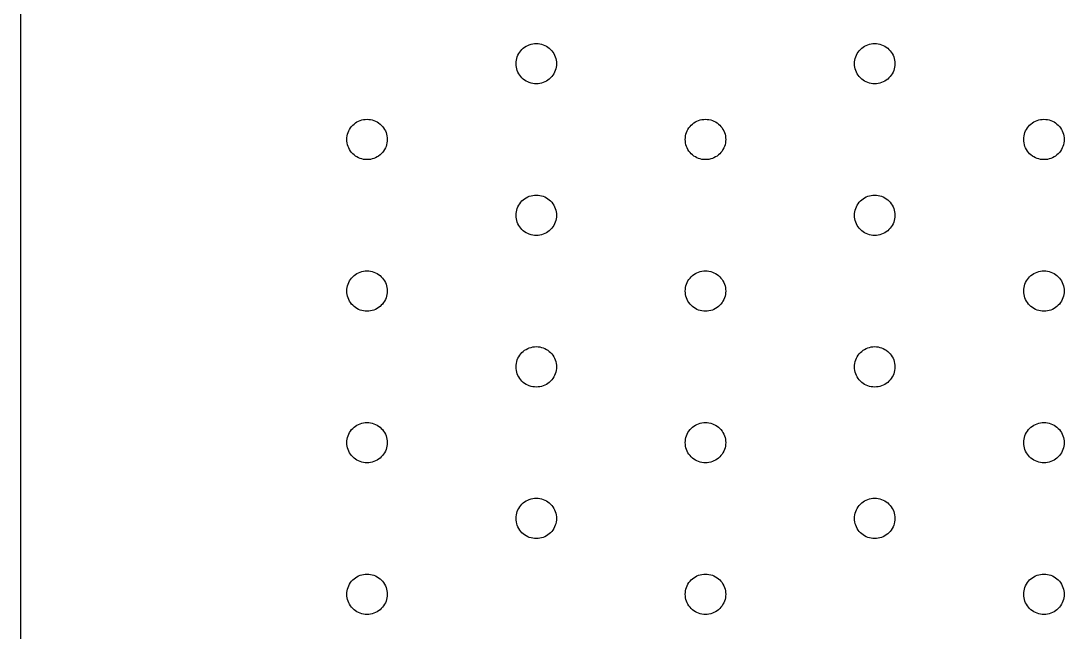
# Model space of a CAD drawing. Header units: millimetres. Extents: x 0 to 2030, y -1000001 to 1599.
# Drawn here: x 1522 to 1739, y 663.8 to 790.9 of the extents above; entities that cross this region are included whole.
import ezdxf

# ---------------------------------------------------------------- set-up
doc = ezdxf.new("R2010")
doc.units = ezdxf.units.MM
doc.layers.add('DRAWING', color=7, linetype='Continuous')

msp = doc.modelspace()

# ---------------------------------------------------------------- linework, layer by layer
at = {"layer": 'DRAWING', "linetype": 'CONTINUOUS', "true_color": 0x111111}
msp.add_line((1522, 500), (1522, 930), dxfattribs=at)
for points in [[(1633.4, 782), (1633.38, 781.63), (1633.34, 781.27), (1633.26, 780.91), (1633.15, 780.56), (1633.01, 780.23), (1632.84, 779.9), (1632.64, 779.59), (1632.42, 779.3), (1632.17, 779.03), (1631.9, 778.78), (1631.61, 778.56), (1631.3, 778.36), (1630.97, 778.19), (1630.64, 778.05), (1630.29, 777.94), (1629.93, 777.86), (1629.57, 777.82), (1629.2, 777.8), (1628.83, 777.82), (1628.47, 777.86), (1628.11, 777.94), (1627.76, 778.05), (1627.43, 778.19), (1627.1, 778.36), (1626.79, 778.56), (1626.5, 778.78), (1626.23, 779.03), (1625.98, 779.3), (1625.76, 779.59), (1625.56, 779.9), (1625.39, 780.23), (1625.25, 780.56), (1625.14, 780.91), (1625.06, 781.27), (1625.02, 781.63), (1625, 782), (1625.02, 782.37), (1625.06, 782.73), (1625.14, 783.09), (1625.25, 783.44), (1625.39, 783.77), (1625.56, 784.1), (1625.76, 784.41), (1625.98, 784.7), (1626.23, 784.97), (1626.5, 785.22), (1626.79, 785.44), (1627.1, 785.64), (1627.43, 785.81), (1627.76, 785.95), (1628.11, 786.06), (1628.47, 786.14), (1628.83, 786.18), (1629.2, 786.2), (1629.57, 786.18), (1629.93, 786.14), (1630.29, 786.06), (1630.64, 785.95), (1630.97, 785.81), (1631.3, 785.64), (1631.61, 785.44), (1631.9, 785.22), (1632.17, 784.97), (1632.42, 784.7), (1632.64, 784.41), (1632.84, 784.1), (1633.01, 783.77), (1633.15, 783.44), (1633.26, 783.09), (1633.34, 782.73), (1633.38, 782.37), (1633.4, 782)], [(1703.8, 782), (1703.78, 781.63), (1703.74, 781.27), (1703.66, 780.91), (1703.55, 780.56), (1703.41, 780.23), (1703.24, 779.9), (1703.04, 779.59), (1702.82, 779.3), (1702.57, 779.03), (1702.3, 778.78), (1702.01, 778.56), (1701.7, 778.36), (1701.37, 778.19), (1701.04, 778.05), (1700.69, 777.94), (1700.33, 777.86), (1699.97, 777.82), (1699.6, 777.8), (1699.23, 777.82), (1698.87, 777.86), (1698.51, 777.94), (1698.16, 778.05), (1697.83, 778.19), (1697.5, 778.36), (1697.19, 778.56), (1696.9, 778.78), (1696.63, 779.03), (1696.38, 779.3), (1696.16, 779.59), (1695.96, 779.9), (1695.79, 780.23), (1695.65, 780.56), (1695.54, 780.91), (1695.46, 781.27), (1695.42, 781.63), (1695.4, 782), (1695.42, 782.37), (1695.46, 782.73), (1695.54, 783.09), (1695.65, 783.44), (1695.79, 783.77), (1695.96, 784.1), (1696.16, 784.41), (1696.38, 784.7), (1696.63, 784.97), (1696.9, 785.22), (1697.19, 785.44), (1697.5, 785.64), (1697.83, 785.81), (1698.16, 785.95), (1698.51, 786.06), (1698.87, 786.14), (1699.23, 786.18), (1699.6, 786.2), (1699.97, 786.18), (1700.33, 786.14), (1700.69, 786.06), (1701.04, 785.95), (1701.37, 785.81), (1701.7, 785.64), (1702.01, 785.44), (1702.3, 785.22), (1702.57, 784.97), (1702.82, 784.7), (1703.04, 784.41), (1703.24, 784.1), (1703.41, 783.77), (1703.55, 783.44), (1703.66, 783.09), (1703.74, 782.73), (1703.78, 782.37), (1703.8, 782)], [(1598.2, 766.24), (1598.18, 765.87), (1598.14, 765.51), (1598.06, 765.15), (1597.95, 764.8), (1597.81, 764.46), (1597.64, 764.14), (1597.44, 763.83), (1597.22, 763.54), (1596.97, 763.27), (1596.7, 763.02), (1596.41, 762.79), (1596.1, 762.6), (1595.77, 762.43), (1595.44, 762.29), (1595.09, 762.18), (1594.73, 762.1), (1594.37, 762.05), (1594, 762.04), (1593.63, 762.05), (1593.27, 762.1), (1592.91, 762.18), (1592.56, 762.29), (1592.23, 762.43), (1591.9, 762.6), (1591.59, 762.79), (1591.3, 763.02), (1591.03, 763.27), (1590.78, 763.54), (1590.56, 763.83), (1590.36, 764.14), (1590.19, 764.46), (1590.05, 764.8), (1589.94, 765.15), (1589.86, 765.51), (1589.82, 765.87), (1589.8, 766.24), (1589.82, 766.6), (1589.86, 766.96), (1589.94, 767.32), (1590.05, 767.67), (1590.19, 768.01), (1590.36, 768.34), (1590.56, 768.64), (1590.78, 768.94), (1591.03, 769.21), (1591.3, 769.45), (1591.59, 769.68), (1591.9, 769.87), (1592.23, 770.04), (1592.56, 770.18), (1592.91, 770.29), (1593.27, 770.37), (1593.63, 770.42), (1594, 770.44), (1594.37, 770.42), (1594.73, 770.37), (1595.09, 770.29), (1595.44, 770.18), (1595.77, 770.04), (1596.1, 769.87), (1596.41, 769.68), (1596.7, 769.45), (1596.97, 769.21), (1597.22, 768.94), (1597.44, 768.64), (1597.64, 768.34), (1597.81, 768.01), (1597.95, 767.67), (1598.06, 767.32), (1598.14, 766.96), (1598.18, 766.6), (1598.2, 766.24)], [(1668.6, 766.24), (1668.58, 765.87), (1668.54, 765.51), (1668.46, 765.15), (1668.35, 764.8), (1668.21, 764.46), (1668.04, 764.14), (1667.84, 763.83), (1667.62, 763.54), (1667.37, 763.27), (1667.1, 763.02), (1666.81, 762.79), (1666.5, 762.6), (1666.17, 762.43), (1665.84, 762.29), (1665.49, 762.18), (1665.13, 762.1), (1664.77, 762.05), (1664.4, 762.04), (1664.03, 762.05), (1663.67, 762.1), (1663.31, 762.18), (1662.96, 762.29), (1662.63, 762.43), (1662.3, 762.6), (1661.99, 762.79), (1661.7, 763.02), (1661.43, 763.27), (1661.18, 763.54), (1660.96, 763.83), (1660.76, 764.14), (1660.59, 764.46), (1660.45, 764.8), (1660.34, 765.15), (1660.26, 765.51), (1660.22, 765.87), (1660.2, 766.24), (1660.22, 766.6), (1660.26, 766.96), (1660.34, 767.32), (1660.45, 767.67), (1660.59, 768.01), (1660.76, 768.34), (1660.96, 768.64), (1661.18, 768.94), (1661.43, 769.21), (1661.7, 769.45), (1661.99, 769.68), (1662.3, 769.87), (1662.63, 770.04), (1662.96, 770.18), (1663.31, 770.29), (1663.67, 770.37), (1664.03, 770.42), (1664.4, 770.44), (1664.77, 770.42), (1665.13, 770.37), (1665.49, 770.29), (1665.84, 770.18), (1666.17, 770.04), (1666.5, 769.87), (1666.81, 769.68), (1667.1, 769.45), (1667.37, 769.21), (1667.62, 768.94), (1667.84, 768.64), (1668.04, 768.34), (1668.21, 768.01), (1668.35, 767.67), (1668.46, 767.32), (1668.54, 766.96), (1668.58, 766.6), (1668.6, 766.24)], [(1739, 766.24), (1738.98, 765.87), (1738.94, 765.51), (1738.86, 765.15), (1738.75, 764.8), (1738.61, 764.46), (1738.44, 764.14), (1738.24, 763.83), (1738.02, 763.54), (1737.77, 763.27), (1737.5, 763.02), (1737.21, 762.79), (1736.9, 762.6), (1736.57, 762.43), (1736.24, 762.29), (1735.89, 762.18), (1735.53, 762.1), (1735.17, 762.05), (1734.8, 762.04), (1734.43, 762.05), (1734.07, 762.1), (1733.71, 762.18), (1733.36, 762.29), (1733.03, 762.43), (1732.7, 762.6), (1732.39, 762.79), (1732.1, 763.02), (1731.83, 763.27), (1731.58, 763.54), (1731.36, 763.83), (1731.16, 764.14), (1730.99, 764.46), (1730.85, 764.8), (1730.74, 765.15), (1730.66, 765.51), (1730.62, 765.87), (1730.6, 766.24), (1730.62, 766.6), (1730.66, 766.96), (1730.74, 767.32), (1730.85, 767.67), (1730.99, 768.01), (1731.16, 768.34), (1731.36, 768.64), (1731.58, 768.94), (1731.83, 769.21), (1732.1, 769.45), (1732.39, 769.68), (1732.7, 769.87), (1733.03, 770.04), (1733.36, 770.18), (1733.71, 770.29), (1734.07, 770.37), (1734.43, 770.42), (1734.8, 770.44), (1735.17, 770.42), (1735.53, 770.37), (1735.89, 770.29), (1736.24, 770.18), (1736.57, 770.04), (1736.9, 769.87), (1737.21, 769.68), (1737.5, 769.45), (1737.77, 769.21), (1738.02, 768.94), (1738.24, 768.64), (1738.44, 768.34), (1738.61, 768.01), (1738.75, 767.67), (1738.86, 767.32), (1738.94, 766.96), (1738.98, 766.6), (1739, 766.24)], [(1633.4, 750.47), (1633.38, 750.1), (1633.34, 749.74), (1633.26, 749.38), (1633.15, 749.03), (1633.01, 748.7), (1632.84, 748.37), (1632.64, 748.06), (1632.42, 747.77), (1632.17, 747.5), (1631.9, 747.25), (1631.61, 747.03), (1631.3, 746.83), (1630.97, 746.66), (1630.64, 746.52), (1630.29, 746.41), (1629.93, 746.33), (1629.57, 746.29), (1629.2, 746.27), (1628.83, 746.29), (1628.47, 746.33), (1628.11, 746.41), (1627.76, 746.52), (1627.43, 746.66), (1627.1, 746.83), (1626.79, 747.03), (1626.5, 747.25), (1626.23, 747.5), (1625.98, 747.77), (1625.76, 748.06), (1625.56, 748.37), (1625.39, 748.7), (1625.25, 749.03), (1625.14, 749.38), (1625.06, 749.74), (1625.02, 750.1), (1625, 750.47), (1625.02, 750.84), (1625.06, 751.2), (1625.14, 751.56), (1625.25, 751.91), (1625.39, 752.25), (1625.56, 752.57), (1625.76, 752.88), (1625.98, 753.17), (1626.23, 753.44), (1626.5, 753.69), (1626.79, 753.91), (1627.1, 754.11), (1627.43, 754.28), (1627.76, 754.42), (1628.11, 754.53), (1628.47, 754.61), (1628.83, 754.65), (1629.2, 754.67), (1629.57, 754.65), (1629.93, 754.61), (1630.29, 754.53), (1630.64, 754.42), (1630.97, 754.28), (1631.3, 754.11), (1631.61, 753.91), (1631.9, 753.69), (1632.17, 753.44), (1632.42, 753.17), (1632.64, 752.88), (1632.84, 752.57), (1633.01, 752.25), (1633.15, 751.91), (1633.26, 751.56), (1633.34, 751.2), (1633.38, 750.84), (1633.4, 750.47)], [(1703.8, 750.47), (1703.78, 750.1), (1703.74, 749.74), (1703.66, 749.38), (1703.55, 749.03), (1703.41, 748.7), (1703.24, 748.37), (1703.04, 748.06), (1702.82, 747.77), (1702.57, 747.5), (1702.3, 747.25), (1702.01, 747.03), (1701.7, 746.83), (1701.37, 746.66), (1701.04, 746.52), (1700.69, 746.41), (1700.33, 746.33), (1699.97, 746.29), (1699.6, 746.27), (1699.23, 746.29), (1698.87, 746.33), (1698.51, 746.41), (1698.16, 746.52), (1697.83, 746.66), (1697.5, 746.83), (1697.19, 747.03), (1696.9, 747.25), (1696.63, 747.5), (1696.38, 747.77), (1696.16, 748.06), (1695.96, 748.37), (1695.79, 748.7), (1695.65, 749.03), (1695.54, 749.38), (1695.46, 749.74), (1695.42, 750.1), (1695.4, 750.47), (1695.42, 750.84), (1695.46, 751.2), (1695.54, 751.56), (1695.65, 751.91), (1695.79, 752.25), (1695.96, 752.57), (1696.16, 752.88), (1696.38, 753.17), (1696.63, 753.44), (1696.9, 753.69), (1697.19, 753.91), (1697.5, 754.11), (1697.83, 754.28), (1698.16, 754.42), (1698.51, 754.53), (1698.87, 754.61), (1699.23, 754.65), (1699.6, 754.67), (1699.97, 754.65), (1700.33, 754.61), (1700.69, 754.53), (1701.04, 754.42), (1701.37, 754.28), (1701.7, 754.11), (1702.01, 753.91), (1702.3, 753.69), (1702.57, 753.44), (1702.82, 753.17), (1703.04, 752.88), (1703.24, 752.57), (1703.41, 752.25), (1703.55, 751.91), (1703.66, 751.56), (1703.74, 751.2), (1703.78, 750.84), (1703.8, 750.47)], [(1598.2, 734.71), (1598.18, 734.34), (1598.14, 733.98), (1598.06, 733.62), (1597.95, 733.27), (1597.81, 732.93), (1597.64, 732.61), (1597.44, 732.3), (1597.22, 732.01), (1596.97, 731.74), (1596.7, 731.49), (1596.41, 731.27), (1596.1, 731.07), (1595.77, 730.9), (1595.44, 730.76), (1595.09, 730.65), (1594.73, 730.57), (1594.37, 730.52), (1594, 730.51), (1593.63, 730.52), (1593.27, 730.57), (1592.91, 730.65), (1592.56, 730.76), (1592.23, 730.9), (1591.9, 731.07), (1591.59, 731.27), (1591.3, 731.49), (1591.03, 731.74), (1590.78, 732.01), (1590.56, 732.3), (1590.36, 732.61), (1590.19, 732.93), (1590.05, 733.27), (1589.94, 733.62), (1589.86, 733.98), (1589.82, 734.34), (1589.8, 734.71), (1589.82, 735.07), (1589.86, 735.44), (1589.94, 735.79), (1590.05, 736.14), (1590.19, 736.48), (1590.36, 736.81), (1590.56, 737.11), (1590.78, 737.41), (1591.03, 737.68), (1591.3, 737.92), (1591.59, 738.15), (1591.9, 738.34), (1592.23, 738.51), (1592.56, 738.65), (1592.91, 738.76), (1593.27, 738.84), (1593.63, 738.89), (1594, 738.91), (1594.37, 738.89), (1594.73, 738.84), (1595.09, 738.76), (1595.44, 738.65), (1595.77, 738.51), (1596.1, 738.34), (1596.41, 738.15), (1596.7, 737.92), (1596.97, 737.68), (1597.22, 737.41), (1597.44, 737.11), (1597.64, 736.81), (1597.81, 736.48), (1597.95, 736.14), (1598.06, 735.79), (1598.14, 735.44), (1598.18, 735.07), (1598.2, 734.71)], [(1668.6, 734.71), (1668.58, 734.34), (1668.54, 733.98), (1668.46, 733.62), (1668.35, 733.27), (1668.21, 732.93), (1668.04, 732.61), (1667.84, 732.3), (1667.62, 732.01), (1667.37, 731.74), (1667.1, 731.49), (1666.81, 731.27), (1666.5, 731.07), (1666.17, 730.9), (1665.84, 730.76), (1665.49, 730.65), (1665.13, 730.57), (1664.77, 730.52), (1664.4, 730.51), (1664.03, 730.52), (1663.67, 730.57), (1663.31, 730.65), (1662.96, 730.76), (1662.63, 730.9), (1662.3, 731.07), (1661.99, 731.27), (1661.7, 731.49), (1661.43, 731.74), (1661.18, 732.01), (1660.96, 732.3), (1660.76, 732.61), (1660.59, 732.93), (1660.45, 733.27), (1660.34, 733.62), (1660.26, 733.98), (1660.22, 734.34), (1660.2, 734.71), (1660.22, 735.07), (1660.26, 735.44), (1660.34, 735.79), (1660.45, 736.14), (1660.59, 736.48), (1660.76, 736.81), (1660.96, 737.11), (1661.18, 737.41), (1661.43, 737.68), (1661.7, 737.92), (1661.99, 738.15), (1662.3, 738.34), (1662.63, 738.51), (1662.96, 738.65), (1663.31, 738.76), (1663.67, 738.84), (1664.03, 738.89), (1664.4, 738.91), (1664.77, 738.89), (1665.13, 738.84), (1665.49, 738.76), (1665.84, 738.65), (1666.17, 738.51), (1666.5, 738.34), (1666.81, 738.15), (1667.1, 737.92), (1667.37, 737.68), (1667.62, 737.41), (1667.84, 737.11), (1668.04, 736.81), (1668.21, 736.48), (1668.35, 736.14), (1668.46, 735.79), (1668.54, 735.44), (1668.58, 735.07), (1668.6, 734.71)], [(1739, 734.71), (1738.98, 734.34), (1738.94, 733.98), (1738.86, 733.62), (1738.75, 733.27), (1738.61, 732.93), (1738.44, 732.61), (1738.24, 732.3), (1738.02, 732.01), (1737.77, 731.74), (1737.5, 731.49), (1737.21, 731.27), (1736.9, 731.07), (1736.57, 730.9), (1736.24, 730.76), (1735.89, 730.65), (1735.53, 730.57), (1735.17, 730.52), (1734.8, 730.51), (1734.43, 730.52), (1734.07, 730.57), (1733.71, 730.65), (1733.36, 730.76), (1733.03, 730.9), (1732.7, 731.07), (1732.39, 731.27), (1732.1, 731.49), (1731.83, 731.74), (1731.58, 732.01), (1731.36, 732.3), (1731.16, 732.61), (1730.99, 732.93), (1730.85, 733.27), (1730.74, 733.62), (1730.66, 733.98), (1730.62, 734.34), (1730.6, 734.71), (1730.62, 735.07), (1730.66, 735.44), (1730.74, 735.79), (1730.85, 736.14), (1730.99, 736.48), (1731.16, 736.81), (1731.36, 737.11), (1731.58, 737.41), (1731.83, 737.68), (1732.1, 737.92), (1732.39, 738.15), (1732.7, 738.34), (1733.03, 738.51), (1733.36, 738.65), (1733.71, 738.76), (1734.07, 738.84), (1734.43, 738.89), (1734.8, 738.91), (1735.17, 738.89), (1735.53, 738.84), (1735.89, 738.76), (1736.24, 738.65), (1736.57, 738.51), (1736.9, 738.34), (1737.21, 738.15), (1737.5, 737.92), (1737.77, 737.68), (1738.02, 737.41), (1738.24, 737.11), (1738.44, 736.81), (1738.61, 736.48), (1738.75, 736.14), (1738.86, 735.79), (1738.94, 735.44), (1738.98, 735.07), (1739, 734.71)], [(1633.4, 718.94), (1633.38, 718.58), (1633.34, 718.21), (1633.26, 717.85), (1633.15, 717.5), (1633.01, 717.17), (1632.84, 716.84), (1632.64, 716.53), (1632.42, 716.24), (1632.17, 715.97), (1631.9, 715.72), (1631.61, 715.5), (1631.3, 715.3), (1630.97, 715.13), (1630.64, 714.99), (1630.29, 714.88), (1629.93, 714.8), (1629.57, 714.76), (1629.2, 714.74), (1628.83, 714.76), (1628.47, 714.8), (1628.11, 714.88), (1627.76, 714.99), (1627.43, 715.13), (1627.1, 715.3), (1626.79, 715.5), (1626.5, 715.72), (1626.23, 715.97), (1625.98, 716.24), (1625.76, 716.53), (1625.56, 716.84), (1625.39, 717.17), (1625.25, 717.5), (1625.14, 717.85), (1625.06, 718.21), (1625.02, 718.58), (1625, 718.94), (1625.02, 719.31), (1625.06, 719.67), (1625.14, 720.03), (1625.25, 720.38), (1625.39, 720.72), (1625.56, 721.04), (1625.76, 721.35), (1625.98, 721.64), (1626.23, 721.91), (1626.5, 722.16), (1626.79, 722.38), (1627.1, 722.58), (1627.43, 722.75), (1627.76, 722.89), (1628.11, 723), (1628.47, 723.08), (1628.83, 723.13), (1629.2, 723.14), (1629.57, 723.13), (1629.93, 723.08), (1630.29, 723), (1630.64, 722.89), (1630.97, 722.75), (1631.3, 722.58), (1631.61, 722.38), (1631.9, 722.16), (1632.17, 721.91), (1632.42, 721.64), (1632.64, 721.35), (1632.84, 721.04), (1633.01, 720.72), (1633.15, 720.38), (1633.26, 720.03), (1633.34, 719.67), (1633.38, 719.31), (1633.4, 718.94)], [(1703.8, 718.94), (1703.78, 718.58), (1703.74, 718.21), (1703.66, 717.85), (1703.55, 717.5), (1703.41, 717.17), (1703.24, 716.84), (1703.04, 716.53), (1702.82, 716.24), (1702.57, 715.97), (1702.3, 715.72), (1702.01, 715.5), (1701.7, 715.3), (1701.37, 715.13), (1701.04, 714.99), (1700.69, 714.88), (1700.33, 714.8), (1699.97, 714.76), (1699.6, 714.74), (1699.23, 714.76), (1698.87, 714.8), (1698.51, 714.88), (1698.16, 714.99), (1697.83, 715.13), (1697.5, 715.3), (1697.19, 715.5), (1696.9, 715.72), (1696.63, 715.97), (1696.38, 716.24), (1696.16, 716.53), (1695.96, 716.84), (1695.79, 717.17), (1695.65, 717.5), (1695.54, 717.85), (1695.46, 718.21), (1695.42, 718.58), (1695.4, 718.94), (1695.42, 719.31), (1695.46, 719.67), (1695.54, 720.03), (1695.65, 720.38), (1695.79, 720.72), (1695.96, 721.04), (1696.16, 721.35), (1696.38, 721.64), (1696.63, 721.91), (1696.9, 722.16), (1697.19, 722.38), (1697.5, 722.58), (1697.83, 722.75), (1698.16, 722.89), (1698.51, 723), (1698.87, 723.08), (1699.23, 723.13), (1699.6, 723.14), (1699.97, 723.13), (1700.33, 723.08), (1700.69, 723), (1701.04, 722.89), (1701.37, 722.75), (1701.7, 722.58), (1702.01, 722.38), (1702.3, 722.16), (1702.57, 721.91), (1702.82, 721.64), (1703.04, 721.35), (1703.24, 721.04), (1703.41, 720.72), (1703.55, 720.38), (1703.66, 720.03), (1703.74, 719.67), (1703.78, 719.31), (1703.8, 718.94)], [(1598.2, 703.18), (1598.18, 702.81), (1598.14, 702.45), (1598.06, 702.09), (1597.95, 701.74), (1597.81, 701.4), (1597.64, 701.08), (1597.44, 700.77), (1597.22, 700.48), (1596.97, 700.21), (1596.7, 699.96), (1596.41, 699.74), (1596.1, 699.54), (1595.77, 699.37), (1595.44, 699.23), (1595.09, 699.12), (1594.73, 699.04), (1594.37, 698.99), (1594, 698.98), (1593.63, 698.99), (1593.27, 699.04), (1592.91, 699.12), (1592.56, 699.23), (1592.23, 699.37), (1591.9, 699.54), (1591.59, 699.74), (1591.3, 699.96), (1591.03, 700.21), (1590.78, 700.48), (1590.56, 700.77), (1590.36, 701.08), (1590.19, 701.4), (1590.05, 701.74), (1589.94, 702.09), (1589.86, 702.45), (1589.82, 702.81), (1589.8, 703.18), (1589.82, 703.54), (1589.86, 703.91), (1589.94, 704.26), (1590.05, 704.61), (1590.19, 704.95), (1590.36, 705.28), (1590.56, 705.59), (1590.78, 705.88), (1591.03, 706.15), (1591.3, 706.39), (1591.59, 706.62), (1591.9, 706.81), (1592.23, 706.98), (1592.56, 707.12), (1592.91, 707.23), (1593.27, 707.31), (1593.63, 707.36), (1594, 707.38), (1594.37, 707.36), (1594.73, 707.31), (1595.09, 707.23), (1595.44, 707.12), (1595.77, 706.98), (1596.1, 706.81), (1596.41, 706.62), (1596.7, 706.39), (1596.97, 706.15), (1597.22, 705.88), (1597.44, 705.59), (1597.64, 705.28), (1597.81, 704.95), (1597.95, 704.61), (1598.06, 704.26), (1598.14, 703.91), (1598.18, 703.54), (1598.2, 703.18)], [(1668.6, 703.18), (1668.58, 702.81), (1668.54, 702.45), (1668.46, 702.09), (1668.35, 701.74), (1668.21, 701.4), (1668.04, 701.08), (1667.84, 700.77), (1667.62, 700.48), (1667.37, 700.21), (1667.1, 699.96), (1666.81, 699.74), (1666.5, 699.54), (1666.17, 699.37), (1665.84, 699.23), (1665.49, 699.12), (1665.13, 699.04), (1664.77, 698.99), (1664.4, 698.98), (1664.03, 698.99), (1663.67, 699.04), (1663.31, 699.12), (1662.96, 699.23), (1662.63, 699.37), (1662.3, 699.54), (1661.99, 699.74), (1661.7, 699.96), (1661.43, 700.21), (1661.18, 700.48), (1660.96, 700.77), (1660.76, 701.08), (1660.59, 701.4), (1660.45, 701.74), (1660.34, 702.09), (1660.26, 702.45), (1660.22, 702.81), (1660.2, 703.18), (1660.22, 703.54), (1660.26, 703.91), (1660.34, 704.26), (1660.45, 704.61), (1660.59, 704.95), (1660.76, 705.28), (1660.96, 705.59), (1661.18, 705.88), (1661.43, 706.15), (1661.7, 706.39), (1661.99, 706.62), (1662.3, 706.81), (1662.63, 706.98), (1662.96, 707.12), (1663.31, 707.23), (1663.67, 707.31), (1664.03, 707.36), (1664.4, 707.38), (1664.77, 707.36), (1665.13, 707.31), (1665.49, 707.23), (1665.84, 707.12), (1666.17, 706.98), (1666.5, 706.81), (1666.81, 706.62), (1667.1, 706.39), (1667.37, 706.15), (1667.62, 705.88), (1667.84, 705.59), (1668.04, 705.28), (1668.21, 704.95), (1668.35, 704.61), (1668.46, 704.26), (1668.54, 703.91), (1668.58, 703.54), (1668.6, 703.18)], [(1739, 703.18), (1738.98, 702.81), (1738.94, 702.45), (1738.86, 702.09), (1738.75, 701.74), (1738.61, 701.4), (1738.44, 701.08), (1738.24, 700.77), (1738.02, 700.48), (1737.77, 700.21), (1737.5, 699.96), (1737.21, 699.74), (1736.9, 699.54), (1736.57, 699.37), (1736.24, 699.23), (1735.89, 699.12), (1735.53, 699.04), (1735.17, 698.99), (1734.8, 698.98), (1734.43, 698.99), (1734.07, 699.04), (1733.71, 699.12), (1733.36, 699.23), (1733.03, 699.37), (1732.7, 699.54), (1732.39, 699.74), (1732.1, 699.96), (1731.83, 700.21), (1731.58, 700.48), (1731.36, 700.77), (1731.16, 701.08), (1730.99, 701.4), (1730.85, 701.74), (1730.74, 702.09), (1730.66, 702.45), (1730.62, 702.81), (1730.6, 703.18), (1730.62, 703.54), (1730.66, 703.91), (1730.74, 704.26), (1730.85, 704.61), (1730.99, 704.95), (1731.16, 705.28), (1731.36, 705.59), (1731.58, 705.88), (1731.83, 706.15), (1732.1, 706.39), (1732.39, 706.62), (1732.7, 706.81), (1733.03, 706.98), (1733.36, 707.12), (1733.71, 707.23), (1734.07, 707.31), (1734.43, 707.36), (1734.8, 707.38), (1735.17, 707.36), (1735.53, 707.31), (1735.89, 707.23), (1736.24, 707.12), (1736.57, 706.98), (1736.9, 706.81), (1737.21, 706.62), (1737.5, 706.39), (1737.77, 706.15), (1738.02, 705.88), (1738.24, 705.59), (1738.44, 705.28), (1738.61, 704.95), (1738.75, 704.61), (1738.86, 704.26), (1738.94, 703.91), (1738.98, 703.54), (1739, 703.18)], [(1633.4, 687.41), (1633.38, 687.05), (1633.34, 686.68), (1633.26, 686.32), (1633.15, 685.98), (1633.01, 685.64), (1632.84, 685.31), (1632.64, 685), (1632.42, 684.71), (1632.17, 684.44), (1631.9, 684.19), (1631.61, 683.97), (1631.3, 683.77), (1630.97, 683.61), (1630.64, 683.47), (1630.29, 683.35), (1629.93, 683.28), (1629.57, 683.23), (1629.2, 683.21), (1628.83, 683.23), (1628.47, 683.28), (1628.11, 683.35), (1627.76, 683.47), (1627.43, 683.61), (1627.1, 683.77), (1626.79, 683.97), (1626.5, 684.19), (1626.23, 684.44), (1625.98, 684.71), (1625.76, 685), (1625.56, 685.31), (1625.39, 685.64), (1625.25, 685.98), (1625.14, 686.32), (1625.06, 686.68), (1625.02, 687.05), (1625, 687.41), (1625.02, 687.78), (1625.06, 688.14), (1625.14, 688.5), (1625.25, 688.85), (1625.39, 689.19), (1625.56, 689.51), (1625.76, 689.82), (1625.98, 690.11), (1626.23, 690.38), (1626.5, 690.63), (1626.79, 690.85), (1627.1, 691.05), (1627.43, 691.22), (1627.76, 691.36), (1628.11, 691.47), (1628.47, 691.55), (1628.83, 691.6), (1629.2, 691.61), (1629.57, 691.6), (1629.93, 691.55), (1630.29, 691.47), (1630.64, 691.36), (1630.97, 691.22), (1631.3, 691.05), (1631.61, 690.85), (1631.9, 690.63), (1632.17, 690.38), (1632.42, 690.11), (1632.64, 689.82), (1632.84, 689.51), (1633.01, 689.19), (1633.15, 688.85), (1633.26, 688.5), (1633.34, 688.14), (1633.38, 687.78), (1633.4, 687.41)], [(1703.8, 687.41), (1703.78, 687.05), (1703.74, 686.68), (1703.66, 686.32), (1703.55, 685.98), (1703.41, 685.64), (1703.24, 685.31), (1703.04, 685), (1702.82, 684.71), (1702.57, 684.44), (1702.3, 684.19), (1702.01, 683.97), (1701.7, 683.77), (1701.37, 683.61), (1701.04, 683.47), (1700.69, 683.35), (1700.33, 683.28), (1699.97, 683.23), (1699.6, 683.21), (1699.23, 683.23), (1698.87, 683.28), (1698.51, 683.35), (1698.16, 683.47), (1697.83, 683.61), (1697.5, 683.77), (1697.19, 683.97), (1696.9, 684.19), (1696.63, 684.44), (1696.38, 684.71), (1696.16, 685), (1695.96, 685.31), (1695.79, 685.64), (1695.65, 685.98), (1695.54, 686.32), (1695.46, 686.68), (1695.42, 687.05), (1695.4, 687.41), (1695.42, 687.78), (1695.46, 688.14), (1695.54, 688.5), (1695.65, 688.85), (1695.79, 689.19), (1695.96, 689.51), (1696.16, 689.82), (1696.38, 690.11), (1696.63, 690.38), (1696.9, 690.63), (1697.19, 690.85), (1697.5, 691.05), (1697.83, 691.22), (1698.16, 691.36), (1698.51, 691.47), (1698.87, 691.55), (1699.23, 691.6), (1699.6, 691.61), (1699.97, 691.6), (1700.33, 691.55), (1700.69, 691.47), (1701.04, 691.36), (1701.37, 691.22), (1701.7, 691.05), (1702.01, 690.85), (1702.3, 690.63), (1702.57, 690.38), (1702.82, 690.11), (1703.04, 689.82), (1703.24, 689.51), (1703.41, 689.19), (1703.55, 688.85), (1703.66, 688.5), (1703.74, 688.14), (1703.78, 687.78), (1703.8, 687.41)], [(1598.2, 671.65), (1598.18, 671.28), (1598.14, 670.92), (1598.06, 670.56), (1597.95, 670.21), (1597.81, 669.87), (1597.64, 669.55), (1597.44, 669.24), (1597.22, 668.95), (1596.97, 668.68), (1596.7, 668.43), (1596.41, 668.21), (1596.1, 668.01), (1595.77, 667.84), (1595.44, 667.7), (1595.09, 667.59), (1594.73, 667.51), (1594.37, 667.46), (1594, 667.45), (1593.63, 667.46), (1593.27, 667.51), (1592.91, 667.59), (1592.56, 667.7), (1592.23, 667.84), (1591.9, 668.01), (1591.59, 668.21), (1591.3, 668.43), (1591.03, 668.68), (1590.78, 668.95), (1590.56, 669.24), (1590.36, 669.55), (1590.19, 669.87), (1590.05, 670.21), (1589.94, 670.56), (1589.86, 670.92), (1589.82, 671.28), (1589.8, 671.65), (1589.82, 672.01), (1589.86, 672.38), (1589.94, 672.73), (1590.05, 673.08), (1590.19, 673.42), (1590.36, 673.75), (1590.56, 674.06), (1590.78, 674.35), (1591.03, 674.62), (1591.3, 674.86), (1591.59, 675.09), (1591.9, 675.28), (1592.23, 675.45), (1592.56, 675.59), (1592.91, 675.7), (1593.27, 675.78), (1593.63, 675.83), (1594, 675.85), (1594.37, 675.83), (1594.73, 675.78), (1595.09, 675.7), (1595.44, 675.59), (1595.77, 675.45), (1596.1, 675.28), (1596.41, 675.09), (1596.7, 674.86), (1596.97, 674.62), (1597.22, 674.35), (1597.44, 674.06), (1597.64, 673.75), (1597.81, 673.42), (1597.95, 673.08), (1598.06, 672.73), (1598.14, 672.38), (1598.18, 672.01), (1598.2, 671.65)], [(1668.6, 671.65), (1668.58, 671.28), (1668.54, 670.92), (1668.46, 670.56), (1668.35, 670.21), (1668.21, 669.87), (1668.04, 669.55), (1667.84, 669.24), (1667.62, 668.95), (1667.37, 668.68), (1667.1, 668.43), (1666.81, 668.21), (1666.5, 668.01), (1666.17, 667.84), (1665.84, 667.7), (1665.49, 667.59), (1665.13, 667.51), (1664.77, 667.46), (1664.4, 667.45), (1664.03, 667.46), (1663.67, 667.51), (1663.31, 667.59), (1662.96, 667.7), (1662.63, 667.84), (1662.3, 668.01), (1661.99, 668.21), (1661.7, 668.43), (1661.43, 668.68), (1661.18, 668.95), (1660.96, 669.24), (1660.76, 669.55), (1660.59, 669.87), (1660.45, 670.21), (1660.34, 670.56), (1660.26, 670.92), (1660.22, 671.28), (1660.2, 671.65), (1660.22, 672.01), (1660.26, 672.38), (1660.34, 672.73), (1660.45, 673.08), (1660.59, 673.42), (1660.76, 673.75), (1660.96, 674.06), (1661.18, 674.35), (1661.43, 674.62), (1661.7, 674.86), (1661.99, 675.09), (1662.3, 675.28), (1662.63, 675.45), (1662.96, 675.59), (1663.31, 675.7), (1663.67, 675.78), (1664.03, 675.83), (1664.4, 675.85), (1664.77, 675.83), (1665.13, 675.78), (1665.49, 675.7), (1665.84, 675.59), (1666.17, 675.45), (1666.5, 675.28), (1666.81, 675.09), (1667.1, 674.86), (1667.37, 674.62), (1667.62, 674.35), (1667.84, 674.06), (1668.04, 673.75), (1668.21, 673.42), (1668.35, 673.08), (1668.46, 672.73), (1668.54, 672.38), (1668.58, 672.01), (1668.6, 671.65)], [(1739, 671.65), (1738.98, 671.28), (1738.94, 670.92), (1738.86, 670.56), (1738.75, 670.21), (1738.61, 669.87), (1738.44, 669.55), (1738.24, 669.24), (1738.02, 668.95), (1737.77, 668.68), (1737.5, 668.43), (1737.21, 668.21), (1736.9, 668.01), (1736.57, 667.84), (1736.24, 667.7), (1735.89, 667.59), (1735.53, 667.51), (1735.17, 667.46), (1734.8, 667.45), (1734.43, 667.46), (1734.07, 667.51), (1733.71, 667.59), (1733.36, 667.7), (1733.03, 667.84), (1732.7, 668.01), (1732.39, 668.21), (1732.1, 668.43), (1731.83, 668.68), (1731.58, 668.95), (1731.36, 669.24), (1731.16, 669.55), (1730.99, 669.87), (1730.85, 670.21), (1730.74, 670.56), (1730.66, 670.92), (1730.62, 671.28), (1730.6, 671.65), (1730.62, 672.01), (1730.66, 672.38), (1730.74, 672.73), (1730.85, 673.08), (1730.99, 673.42), (1731.16, 673.75), (1731.36, 674.06), (1731.58, 674.35), (1731.83, 674.62), (1732.1, 674.86), (1732.39, 675.09), (1732.7, 675.28), (1733.03, 675.45), (1733.36, 675.59), (1733.71, 675.7), (1734.07, 675.78), (1734.43, 675.83), (1734.8, 675.85), (1735.17, 675.83), (1735.53, 675.78), (1735.89, 675.7), (1736.24, 675.59), (1736.57, 675.45), (1736.9, 675.28), (1737.21, 675.09), (1737.5, 674.86), (1737.77, 674.62), (1738.02, 674.35), (1738.24, 674.06), (1738.44, 673.75), (1738.61, 673.42), (1738.75, 673.08), (1738.86, 672.73), (1738.94, 672.38), (1738.98, 672.01), (1739, 671.65)]]:
    msp.add_lwpolyline(points, close=True, dxfattribs=at)

doc.saveas('drawing.dxf')
